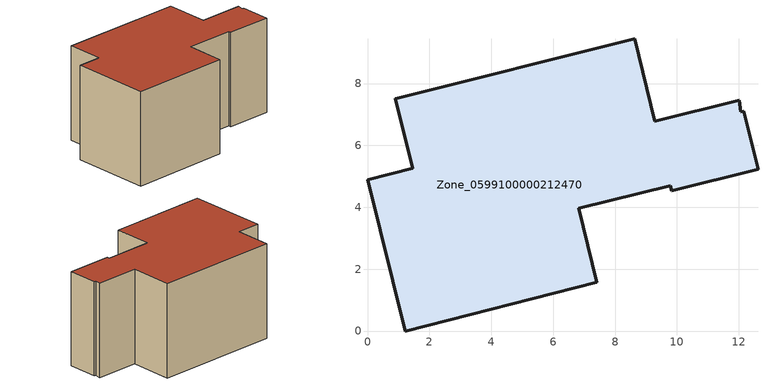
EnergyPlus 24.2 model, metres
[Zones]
Zone_0599100000212470
 floor ground (C_G): 8.63,9.44 9.28,6.79 12.01,7.46 12.05,7.08 12.16,7.1 12.62,5.23 9.83,4.54 9.79,4.7 6.82,3.97 7.4,1.58 1.23,0 0,4.9 1.46,5.26 0.9,7.51 z0
 wall outside (C_F): 6.82,3.97 9.79,4.7 9.83,4.54 12.62,5.23 12.16,7.1 12.05,7.08 12.01,7.46 9.28,6.79 8.63,9.44 0.9,7.51 1.46,5.26 0,4.9 1.23,0 7.4,1.58 6.82,3.97 z0:5.99
 roof outside (C_R): 12.62,5.23 12.16,7.1 12.05,7.08 12.01,7.46 9.28,6.79 8.63,9.44 0.9,7.51 1.46,5.26 0,4.9 1.23,0 7.4,1.58 6.82,3.97 9.79,4.7 9.83,4.54 z5.99
[BUILDING]
Pand.0599100000212470: North Axis=0; Terrain=City; Loads Convergence Tolerance Value=0.04; Temperature Convergence Tolerance Value=0.4; Solar Distribution=FullExterior; Maximum Number of Warmup Days=25; Minimum Number of Warmup Days=1
[Site:Location]
Rotterdam.The.Hague.AP_ZH_NLD Design_Conditions: Latitude=51.96; Longitude=4.45; Time Zone=1; Elevation=-4.5
[SITE:GROUNDTEMPERATURE:BUILDINGSURFACE]
18, 18, 18, 18, 18, 18, 18, 18, 18, 18, 18, 18
[MATERIAL] Thermal Absorptance=0.9; Solar Absorptance=0.7; Visible Absorptance=0.7
Name | Roughness | Thickness | Conductivity | Density | Specific Heat
G.TC.1965-1974 | MediumSmooth | 0.15 | 0.882353 | 540 | 1210
F.TC.1965-1974 | Rough | 0.3 | 0.697674 | 1920 | 840
R.TC.1965-1974 | MediumRough | 0.2 | 0.232558 | 1500 | 1000
[CONSTRUCTION]
C_G: G.TC.1965-1974
C_F: F.TC.1965-1974
C_R: R.TC.1965-1974
[ZONE]
Zone_0599100000212470: Type=1; Multiplier=1; Ceiling Height=Autocalculate; Volume=Autocalculate; Floor Area=autocalculate; Part of Total Floor Area=Yes
[ZONEINFILTRATION:DESIGNFLOWRATE]
Infil_Zone_0599100000212470: Zone or ZoneList or Space or SpaceList=Zone_0599100000212470; Schedule=AlwaysOn; Design Flow Rate Calculation Method=Flow/Area; Flow Rate per Floor Area=0.003; Constant Term Coefficient=1; Temperature Term Coefficient=0; Velocity Term Coefficient=0; Velocity Squared Term Coefficient=0
[HVACTEMPLATE:ZONE:IDEALLOADSAIRSYSTEM]
Zone_0599100000212470: Maximum Heating Supply Air Temperature=50; Minimum Cooling Supply Air Temperature=13; Maximum Heating Supply Air Humidity Ratio=0.0156; Minimum Cooling Supply Air Humidity Ratio=0.0077; Heating Limit=NoLimit; Cooling Limit=NoLimit; Dehumidification Control Type=ConstantSensibleHeatRatio; Cooling Sensible Heat Ratio=0.7; Dehumidification Setpoint=60; Humidification Control Type=None; Humidification Setpoint=30; Outdoor Air Method=None; Outdoor Air Flow Rate per Person=0.00944; Outdoor Air Flow Rate per Zone Floor Area=0; Outdoor Air Flow Rate per Zone=0; Demand Controlled Ventilation Type=None; Outdoor Air Economizer Type=NoEconomizer; Heat Recovery Type=None; Sensible Heat Recovery Effectiveness=0.7; Latent Heat Recovery Effectiveness=0.65
[ZONECONTROL:THERMOSTAT]
ThermostatControl_Zone_0599100000212470: Zone or ZoneList=Zone_0599100000212470; Control Type Schedule=DualSetpointControlType; Control 1=Thermostat_Zone_0599100000212470; Temperature Difference Between Cutout And Setpoint=0
[THERMOSTATSETPOINT:DUALSETPOINT]
Thermostat_Zone_0599100000212470: Heating Setpoint Temperature Schedule=HeatingSetpoint_Zone_0599100000212470; Cooling Setpoint Temperature Schedule=CoolingSetpoint_Zone_0599100000212470
[SCHEDULE:COMPACT]
HeatingSetpoint_Zone_0599100000212470: Through: 12/31, For: AllDays, Until: 24:00, 21
CoolingSetpoint_Zone_0599100000212470: Through: 12/31, For: AllDays, Until: 24:00, 24
DualSetpointControlType: Through: 12/31, For: AllDays, Until: 24:00, 4
AlwaysOn: Through: 12/31, For: AllDays, Until: 24:00, 1
